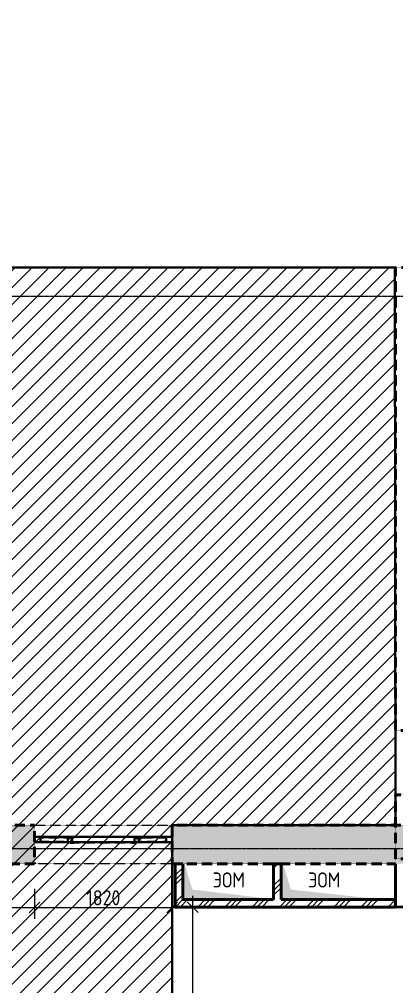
# Model space of a CAD drawing. Header units: millimetres. Extents: x -11886 to 379896, y -8130 to 47743.
# Drawn here: x 356527 to 361496, y 11595 to 24363 of the extents above; entities that cross this region are included whole.
import ezdxf

# ---------------------------------------------------------------- set-up
doc = ezdxf.new("R2010")
doc.units = ezdxf.units.MM
for name, pattern in [('ADSK_Линия сетки', [25, 20, -2.5, 0, -2.5]), ('ADSK_Сверху', [4.5, 3, -1.5]), ('ADSK_Снесено', [4.5, 3, -1.5])]:
    doc.linetypes.add(name, pattern=pattern)
for name, color, linetype, lineweight, true_color in [('_ Окна', 5, 'Continuous', 30, 0x0000ff), ('Витраж', 5, 'Continuous', 18, 0x0000ff), ('Окна', 5, 'Continuous', 18, 0x0000ff), ('Панели витража', 5, 'Continuous', 18, 0x0000ff), ('Стены внутренние', 5, 'Continuous', 18, 0x0000ff), ('Стены наружные', 1, 'ADSK_Снесено', 18, 0xff0000)]:
    doc.layers.add(name, color=color, linetype=linetype, lineweight=lineweight, true_color=true_color)
for name, color, linetype, lineweight in [('Аннотация', 7, 'Continuous', 9), ('Оси', 7, 'Continuous', 9), ('Размеры', 7, 'Continuous', 9), ('Узлы', 7, 'Continuous', 18)]:
    doc.layers.add(name, color=color, linetype=linetype, lineweight=lineweight)
doc.styles.add('GOST Common_1', font='GOST_Common.ttf', dxfattribs={"width": 0.9, "height": 200})
doc.dimstyles.new('ADSK_Основной_2_мм_Округление_до_1_мм', dxfattribs={"dimscale": 304.8, "dimtxt": 201.142999, "dimasz": 0.463911, "dimexe": 0.492126, "dimexo": 0.492126, "dimgap": 0.098425, "dimtad": 1, "dimdec": 0, "dimdsep": 46, "dimtxsty": 'GOST Common_1', "dimblk1": 'OBLIQUE', "dimblk2": 'OBLIQUE', "dimsah": 1, "dimcen": 0.09, "dimdle": 0.492126, "dimazin": 2, "dimtfac": 1, "dimtdec": 4, "dimtix": 1, "dimtmove": 0, "dimatfit": 3, "dimfxl": 1, "dimtvp": 1, "dimtolj": 1, "dimtzin": 0, "dimlwd": 20, "dimlwe": 20, "dimarcsym": 2})
pattern_1 = [(45, (322754.53, 150), (-179.6051, 179.6051), []), (45, (322818.03, 150), (0, 359.2102), []), (45, (322691.03, 150), (0, 359.2102), [])]

# ---------------------------------------------------------------- blocks, each defined once
blk = doc.blocks.new('Системная панель - _AR_Стекло_40мм_привязка по центру-1463982-04 План 4-го этажа')
at = {"layer": 'Панели витража', "color": 161, "linetype": 'ADSK_Сверху', "true_color": 0xaaaaff}
for p, q in [((180, 20), (-180, 20)), ((-180, -20), (-180, 20)), ((180, 20), (180, -20)), ((-180, -20), (180, -20))]:
    blk.add_line(p, q, dxfattribs=at)
blk = doc.blocks.new('Прямоугольный импост - 70х20_60мм-1225109-04 План 4-го этажа')
at = {"layer": 'Витраж', "color": 161, "linetype": 'ADSK_Сверху', "true_color": 0xaaaaff}
for p, q in [((39704, 2327), (39704, 2257)), ((39784, 2327), (39704, 2327)), ((40174, 2327), (40144, 2327)), ((39784, 2257), (39704, 2257)), ((40174, 2257), (40144, 2257))]:
    blk.add_line(p, q, dxfattribs=at)
blk = doc.blocks.new('Прямоугольный импост - 70х20_60мм-1236811-04 План 4-го этажа')
at = {"layer": 'Витраж', "color": 161, "linetype": 'ADSK_Сверху', "true_color": 0xaaaaff}
for p, q in [((-80, 35), (0, 35)), ((0, 35), (0, -35)), ((0, -35), (-80, -35))]:
    blk.add_line(p, q, dxfattribs=at)
blk = doc.blocks.new('Прямоугольный импост - 70х20_60мм-1236812-04 План 4-го этажа')
at = {"layer": 'Витраж', "color": 161, "linetype": 'ADSK_Сверху', "true_color": 0xaaaaff}
for p, q in [((0, 35), (-80, 35)), ((0, -35), (0, 35)), ((-80, -35), (0, -35))]:
    blk.add_line(p, q, dxfattribs=at)
blk = doc.blocks.new('Прямоугольный импост - 70х20_60мм-1225111-04 План 4-го этажа')
at = {"layer": 'Витраж', "color": 161, "linetype": 'ADSK_Сверху', "true_color": 0xaaaaff}
for p, q in [((40204, 2327), (40174, 2327)), ((41054, 2327), (41024, 2327)), ((40204, 2257), (40174, 2257)), ((41054, 2257), (41024, 2257))]:
    blk.add_line(p, q, dxfattribs=at)
blk = doc.blocks.new('Витраж-тент со смещением вовне - 60мм 30 сдвиг-1466982-04 План 4-го этажа')
at = {"layer": '_ Окна', "color": 161, "linetype": 'ADSK_Сверху', "true_color": 0xaaaaff}
for p, q in [((-440, 25), (-440, -45)), ((-440, 25), (-410, 25)), ((-440, -45), (-440, 25)), ((440, 25), (410, 25)), ((440, -45), (440, 25)), ((440, -45), (440, 25)), ((-380, -45), (-440, -45)), ((-380, -35), (-380, -45)), ((380, -35), (380, -45)), ((380, -45), (440, -45))]:
    blk.add_line(p, q, dxfattribs=at)
at = {"layer": 'Окна', "color": 161, "linetype": 'ADSK_Сверху', "true_color": 0xaaaaff}
blk.add_line((-380, -45), (380, -45), dxfattribs=at)
blk = doc.blocks.new('Прямоугольный импост - 70х20_60мм-1225113-04 План 4-го этажа')
at = {"layer": 'Витраж', "color": 161, "linetype": 'ADSK_Сверху', "true_color": 0xaaaaff}
for p, q in [((41084, 2327), (41054, 2327)), ((41524, 2327), (41444, 2327)), ((41524, 2257), (41524, 2327)), ((41084, 2257), (41054, 2257)), ((41524, 2257), (41444, 2257))]:
    blk.add_line(p, q, dxfattribs=at)
blk = doc.blocks.new('Прямоугольный импост - 70х60мм-1236807-04 План 4-го этажа')
at = {"layer": 'Витраж', "color": 161, "linetype": 'ADSK_Сверху', "true_color": 0xaaaaff}
for p, q in [((-30, 35), (30, 35)), ((30, -35), (-30, -35))]:
    blk.add_line(p, q, dxfattribs=at)
blk = doc.blocks.new('Прямоугольный импост - 70х60мм-1225009-04 План 4-го этажа')
at = {"layer": 'Витраж', "color": 161, "linetype": 'ADSK_Сверху', "true_color": 0xaaaaff}
for p, q in [((39784, 2327), (39784, 2312)), ((40144, 2327), (39784, 2327)), ((40144, 2312), (40144, 2327)), ((39784, 2272), (39784, 2257)), ((40144, 2257), (39784, 2257)), ((40144, 2257), (40144, 2272))]:
    blk.add_line(p, q, dxfattribs=at)
blk = doc.blocks.new('Прямоугольный импост - 70х60мм-1242018-04 План 4-го этажа')
at = {"layer": 'Витраж', "color": 161, "linetype": 'ADSK_Сверху', "true_color": 0xaaaaff}
for p, q in [((40204, 2327), (40204, 2257)), ((41024, 2327), (40204, 2327)), ((41024, 2257), (41024, 2327)), ((41024, 2257), (40204, 2257))]:
    blk.add_line(p, q, dxfattribs=at)
blk = doc.blocks.new('Прямоугольный импост - 70х20_60мм-1236776-04 План 4-го этажа')
at = {"layer": 'Витраж', "lineweight": 30}
for p, q in [((-80, 35), (0, 35)), ((-80, -35), (-80, 35)), ((0, 35), (0, -35)), ((0, -35), (-80, -35))]:
    blk.add_line(p, q, dxfattribs=at)
blk = doc.blocks.new('Прямоугольный импост - 70х20_60мм-1236778-04 План 4-го этажа')
at = {"layer": 'Витраж', "lineweight": 30}
for p, q in [((0, 35), (-80, 35)), ((-80, 35), (-80, -35)), ((0, -35), (0, 35)), ((-80, -35), (0, -35))]:
    blk.add_line(p, q, dxfattribs=at)
blk = doc.blocks.new('Прямоугольный импост - 70х60мм-1236773-04 План 4-го этажа')
at = {"layer": 'Витраж', "lineweight": 30}
for p, q in [((-30, 35), (30, 35)), ((-30, -35), (-30, 35)), ((30, 35), (30, -35)), ((30, -35), (-30, -35))]:
    blk.add_line(p, q, dxfattribs=at)
blk = doc.blocks.new('Прямоугольный импост - 70х60мм-V9-04 План 4-го этажа')
at = {"layer": 'Витраж', "lineweight": 30}
for p, q in [((41084, 2327), (41084, 2257)), ((41444, 2327), (41084, 2327)), ((41444, 2257), (41444, 2327)), ((41084, 2257), (41444, 2257))]:
    blk.add_line(p, q, dxfattribs=at)
blk = doc.blocks.new('Прямоугольный импост - 70х60мм-V10-04 План 4-го этажа')
at = {"layer": 'Витраж', "lineweight": 30}
for p, q in [((40204, 2327), (40204, 2257)), ((41024, 2327), (40204, 2327)), ((41024, 2257), (41024, 2327)), ((40204, 2257), (41024, 2257))]:
    blk.add_line(p, q, dxfattribs=at)
blk = doc.blocks.new('_Oblique')
at = {"color": 0, "linetype": 'ByBlock', "lineweight": -2}
blk.add_line((-0.5, -0.5), (0.5, 0.5), dxfattribs=at)
blk = doc.blocks.new('*D2977')
at = {"layer": 'Defpoints', "color": 0, "transparency": 16777216}
for p in [(355721, 13045), (356726, 13025), (356726, 12626)]:
    blk.add_point(p, dxfattribs=at)
at = {"layer": 'Размеры', "color": 0, "lineweight": 20, "transparency": 16777216}
for p, q in [((355721, 12895), (355721, 12476)), ((356726, 12875), (356726, 12476)), ((355571, 12626), (356876, 12626))]:
    blk.add_line(p, q, dxfattribs=at)
at = {"layer": 'Размеры', "color": 0, "lineweight": 20, "transparency": 16777216, "xscale": 141.4, "yscale": 141.4, "zscale": 141.4, "rotation": 180}
blk.add_blockref('_Oblique', (355721, 12626), dxfattribs=at)
at = {"layer": 'Размеры', "color": 0, "lineweight": 20, "transparency": 16777216, "xscale": 141.4, "yscale": 141.4, "zscale": 141.4}
blk.add_blockref('_Oblique', (356726, 12626), dxfattribs=at)
at = {"layer": 'Размеры', "color": 0, "lineweight": 20, "transparency": 16777216, "insert": (356224, 12756), "char_height": 200, "width": 560.47, "attachment_point": 5, "style": 'GOST Common_1'}
blk.add_mtext('\\A1;1005', dxfattribs=at)
blk = doc.blocks.new('*D2978')
at = {"layer": 'Defpoints', "color": 0, "transparency": 16777216}
for p in [(356726, 13025), (358546, 13025), (358546, 12626)]:
    blk.add_point(p, dxfattribs=at)
at = {"layer": 'Размеры', "color": 0, "lineweight": 20, "transparency": 16777216}
for p, q in [((356726, 12875), (356726, 12476)), ((358546, 12875), (358546, 12476)), ((356576, 12626), (358696, 12626))]:
    blk.add_line(p, q, dxfattribs=at)
at = {"layer": 'Размеры', "color": 0, "lineweight": 20, "transparency": 16777216, "xscale": 141.4, "yscale": 141.4, "zscale": 141.4, "rotation": 180}
blk.add_blockref('_Oblique', (356726, 12626), dxfattribs=at)
at = {"layer": 'Размеры', "color": 0, "lineweight": 20, "transparency": 16777216, "xscale": 141.4, "yscale": 141.4, "zscale": 141.4}
blk.add_blockref('_Oblique', (358546, 12626), dxfattribs=at)
at = {"layer": 'Размеры', "color": 0, "lineweight": 20, "transparency": 16777216, "insert": (357636, 12756), "char_height": 200, "width": 560.47, "attachment_point": 5, "style": 'GOST Common_1'}
blk.add_mtext('\\A1;1820', dxfattribs=at)
blk = doc.blocks.new('*D2990')
at = {"layer": 'Defpoints', "color": 0, "transparency": 16777216}
for p in [(358716, 12634), (358816, 12634), (358924, 9177)]:
    blk.add_point(p, dxfattribs=at)
at = {"layer": 'Размеры', "color": 0, "lineweight": 20, "transparency": 16777216}
for p, q in [((358816, 9027), (358816, 12784)), ((358866, 12634), (358966, 12634)), ((358774, 9177), (358666, 9177))]:
    blk.add_line(p, q, dxfattribs=at)
at = {"layer": 'Размеры', "color": 0, "lineweight": 20, "transparency": 16777216, "xscale": 141.4, "yscale": 141.4, "zscale": 141.4}
for p, rotation in [((358816, 12634), 90), ((358816, 9177), 270)]:
    blk.add_blockref('_Oblique', p, dxfattribs=dict(at, rotation=rotation))
at = {"layer": 'Размеры', "color": 0, "lineweight": 20, "transparency": 16777216, "insert": (358686, 10906), "char_height": 200, "width": 625.93, "attachment_point": 5, "rotation": 90, "style": 'GOST Common_1'}
blk.add_mtext('\\A1;3457', dxfattribs=at)

msp = doc.modelspace()

# ---------------------------------------------------------------- hatches: boundary and pattern name
at = {"lineweight": 13, "true_color": 0x636466, "transparency": 33554559}
h = msp.add_hatch(dxfattribs=at)
h.set_pattern_fill('ANSI31', color=251, scale=50)
h.set_pattern_definition([(45, (322754.53, 85026.59), (-112.2532, 112.2532), [])])
h.paths.add_polyline_path([(354071.55, 43675.13), (341210.37, 43675.13), (341210.37, 21068.63), (334059.77, 21068.63), (334055.85, 13720.18), (337042.11, 13716.63), (337042.11, 13206.63), (335179.7, 13206.63), (335179.7, 11328.12), (358547.3, 11328.12), (358547.3, 13716.63), (361496.44, 13716.63), (361484.24, 21084.06), (354071.55, 21084.06)])
at = {"layer": 'Стены внутренние', "lineweight": 9}
h = msp.add_hatch(dxfattribs=at)
h.set_pattern_fill('FP_1', color=256, style=0, pattern_type=2)
h.set_pattern_definition(pattern_1)
h.paths.add_polyline_path([(358584.11, 12733.91), (358684.11, 12733.91), (358684.11, 13206.63), (358584.11, 13206.63), (358584.11, 12735.24)])
h = msp.add_hatch(dxfattribs=at)
h.set_pattern_fill('FP_1', color=256, style=0, pattern_type=2)
h.set_pattern_definition(pattern_1)
h.paths.add_polyline_path([(359984.11, 12733.91), (359984.11, 13206.63), (359884.11, 13206.63), (359884.11, 12733.91), (359885.94, 12733.91)])
h = msp.add_hatch(dxfattribs=at)
h.set_pattern_fill('FP_1', color=256, style=0, pattern_type=2)
h.set_pattern_definition(pattern_1)
h.paths.add_polyline_path([(360121.35, 12633.91), (361496.44, 12633.91), (361496.44, 12733.91), (358584.11, 12732.86), (358584.11, 12633.91), (360024.04, 12633.91)])
at = {"layer": 'Стены наружные', "true_color": 0xc0c0c0}
h = msp.add_hatch(color=9, dxfattribs=at)
h.paths.add_polyline_path([(359233.11, 13206.63), (362006.44, 13206.63), (362006.44, 13716.63), (358546.28, 13716.63), (358546.28, 13206.63), (358680.01, 13206.63)])
h.paths.add_polyline_path([(356726.28, 13206.63), (356726.28, 13716.63), (355721.33, 13716.63), (355721.33, 13206.63)])
h.paths.add_polyline_path([(353901.33, 13206.63), (353901.33, 13716.63), (352934.34, 13716.63), (352934.34, 13206.63), (353757.23, 13206.63)])
h.paths.add_polyline_path([(350132.4, 13206.63), (351114.34, 13206.63), (351114.34, 13716.63), (350132.4, 13716.63), (350132.4, 13238.49)])
h.paths.add_polyline_path([(347306.9, 13206.63), (348312.4, 13206.63), (348312.4, 13716.63), (347306.9, 13716.63), (347306.9, 13300.08)])
h.paths.add_polyline_path([(344513.2, 13206.63), (345486.9, 13206.63), (345486.9, 13716.63), (344513.2, 13716.63), (344513.2, 13287.51)])
h.paths.add_polyline_path([(341698.91, 13206.63), (342693.2, 13206.63), (342693.2, 13716.63), (341698.91, 13716.63), (341698.91, 13274.85)])
h.paths.add_polyline_path([(339878.91, 13206.63), (339878.91, 13716.63), (338887.86, 13716.63), (338887.86, 13206.63), (339034.34, 13206.63)])
h.paths.add_polyline_path([(335079.7, 13206.63), (337067.86, 13206.63), (337067.86, 13716.63), (333611.85, 13716.63), (333611.85, 13206.63), (334528.98, 13206.63)])
at = {"layer": 'Узлы', "true_color": 0x808080}
for points in [[(359884.11, 12736.63), (358812.31, 12864.83), (358708.42, 13206.63), (358684.11, 13206.63), (358684.11, 12736.63), (359308.45, 12736.63)], [(359985.41, 12736.63), (361284.11, 12736.63), (360112.31, 12864.83), (360008.42, 13206.63), (359984.11, 13206.63), (359984.11, 12736.63)]]:
    msp.add_hatch(color=8, dxfattribs=at).paths.add_polyline_path(points)

# ---------------------------------------------------------------- linework, layer by layer
at = {"color": 251, "lineweight": 30, "true_color": 0x636466}
msp.add_lwpolyline([(334059.77, 21068.63), (334055.85, 13720.18), (337042.11, 13716.63), (337042.11, 13206.63), (335179.7, 13206.63), (335179.7, 11328.12), (358547.3, 11328.12), (358547.3, 13716.63), (361496.44, 13716.63), (361484.24, 21084.06), (354071.55, 21084.06), (354071.55, 43675.13), (341210.37, 43675.13), (341210.37, 21068.63), (334059.77, 21068.63)], dxfattribs=at)
at = {"layer": 'Оси', "linetype": 'ADSK_Линия сетки'}
for p, q in [((311668.31, 20706.79), (379896.25, 20706.79)), ((311668.31, 13406.79), (379896.25, 13406.79))]:
    msp.add_line(p, q, dxfattribs=at)
at = {"layer": 'Стены внутренние', "color": 18, "lineweight": 40, "true_color": 0x000000}
for p, q in [((358584.11, 13206.63), (358584.11, 12633.91)), ((358684.11, 13206.63), (358584.11, 13206.63)), ((358684.11, 12733.91), (358684.11, 13206.63)), ((359884.11, 13206.63), (359884.11, 12733.91)), ((359984.11, 13206.63), (359884.11, 13206.63)), ((359984.11, 12733.91), (359984.11, 13206.63)), ((361496.44, 13206.63), (361496.44, 12633.91)), ((359884.11, 12733.91), (358684.11, 12733.91)), ((361496.44, 12733.91), (359984.11, 12733.91)), ((361496.44, 12633.91), (362320.97, 12641.81)), ((358584.11, 12633.91), (361496.44, 12633.91))]:
    msp.add_line(p, q, dxfattribs=at)
at = {"layer": 'Стены наружные', "color": 18, "lineweight": 40, "true_color": 0x000000}
for p, q in [((362615.32, 21084.06), (361496.44, 21084.06)), ((361496.44, 21084.06), (361496.44, 14964.62)), ((361496.44, 14964.62), (362006.44, 14964.62)), ((362006.44, 14114.62), (361496.44, 14114.62)), ((361496.44, 14114.62), (361496.44, 13269.15)), ((356726.28, 13716.63), (355721.33, 13716.63)), ((356726.28, 13206.63), (356726.28, 13716.63)), ((362006.44, 13716.63), (358546.28, 13716.63)), ((358546.28, 13716.63), (358546.28, 13206.63)), ((355721.33, 13206.63), (356726.28, 13206.63)), ((358546.28, 13206.63), (358584.11, 13206.63)), ((358684.11, 13206.63), (359884.11, 13206.63)), ((359984.11, 13206.63), (361496.44, 13206.63)), ((361496.44, 13269.15), (362006.44, 13269.15))]:
    msp.add_line(p, q, dxfattribs=at)
at = {"layer": 'Стены наружные', "color": 18, "true_color": 0x000000}
for p, q in [((361496.44, 14114.62), (361496.44, 14964.62)), ((356726.28, 13716.63), (358546.28, 13716.63)), ((358546.28, 13206.63), (356726.28, 13206.63))]:
    msp.add_line(p, q, dxfattribs=at)

# ---------------------------------------------------------------- block references
at = {"layer": '_ Окна', "color": 161, "linetype": 'ADSK_Сверху', "true_color": 0xaaaaff}
msp.add_blockref('Витраж-тент со смещением вовне - 60мм 30 сдвиг-1466982-04 План 4-го этажа', (357636.28, 13525.45), dxfattribs=at)
at = {"layer": 'Витраж', "color": 161, "linetype": 'ADSK_Сверху', "true_color": 0xaaaaff, "rotation": 180}
for name, p in [('Прямоугольный импост - 70х20_60мм-1236812-04 План 4-го этажа', (356726.28, 13525.45)), ('Прямоугольный импост - 70х20_60мм-1225113-04 План 4-го этажа', (398250.73, 15817.6)), ('Прямоугольный импост - 70х60мм-1225009-04 План 4-го этажа', (396950.73, 15817.6)), ('Прямоугольный импост - 70х20_60мм-1225111-04 План 4-го этажа', (398250.73, 15817.6)), ('Прямоугольный импост - 70х60мм-1242018-04 План 4-го этажа', (398250.73, 15817.6)), ('Прямоугольный импост - 70х20_60мм-1225109-04 План 4-го этажа', (398250.73, 15817.6)), ('Прямоугольный импост - 70х60мм-1225009-04 План 4-го этажа', (398250.73, 15817.6))]:
    msp.add_blockref(name, p, dxfattribs=at)
at = {"layer": 'Витраж', "rotation": 180}
for name, p in [('Прямоугольный импост - 70х20_60мм-1236778-04 План 4-го этажа', (356726.28, 13525.45)), ('Прямоугольный импост - 70х60мм-V9-04 План 4-го этажа', (398250.73, 15817.6)), ('Прямоугольный импост - 70х60мм-V10-04 План 4-го этажа', (398250.73, 15817.6)), ('Прямоугольный импост - 70х60мм-V9-04 План 4-го этажа', (399550.73, 15817.6))]:
    msp.add_blockref(name, p, dxfattribs=at)
at = {"layer": 'Витраж', "color": 161, "linetype": 'ADSK_Сверху', "true_color": 0xaaaaff, "extrusion": (0, 0, -1), "rotation": 180}
for name, p in [('Прямоугольный импост - 70х60мм-1236807-04 План 4-го этажа', (-357196.28, 13525.45)), ('Прямоугольный импост - 70х60мм-1236807-04 План 4-го этажа', (-358076.28, 13525.45)), ('Прямоугольный импост - 70х20_60мм-1236811-04 План 4-го этажа', (-358546.28, 13525.45))]:
    msp.add_blockref(name, p, dxfattribs=at)
at = {"layer": 'Витраж', "extrusion": (0, 0, -1), "rotation": 180}
for name, p in [('Прямоугольный импост - 70х60мм-1236773-04 План 4-го этажа', (-357196.28, 13525.45)), ('Прямоугольный импост - 70х60мм-1236773-04 План 4-го этажа', (-358076.28, 13525.45)), ('Прямоугольный импост - 70х20_60мм-1236776-04 План 4-го этажа', (-358546.28, 13525.45))]:
    msp.add_blockref(name, p, dxfattribs=at)
at = {"layer": 'Панели витража', "color": 161, "linetype": 'ADSK_Сверху', "true_color": 0xaaaaff}
for p in [(356986.28, 13525.45), (358286.28, 13525.45)]:
    msp.add_blockref('Системная панель - _AR_Стекло_40мм_привязка по центру-1463982-04 План 4-го этажа', p, dxfattribs=at)

# ---------------------------------------------------------------- texts
at = {"layer": 'Аннотация', "char_height": 200, "width": 555.5694, "attachment_point": 1, "style": 'GOST Common_1'}
for insert in [(359080.46, 13091.87), (360340.46, 13091.87)]:
    msp.add_mtext('ЭОМ', dxfattribs=dict(at, insert=insert))

# ---------------------------------------------------------------- dimensions: what is measured, and where the dimension line sits
at = {"layer": 'Размеры', "lineweight": 20}
for base, p1, p2, override, picture, middle in [((356726.28, 12625.64), (355721.33, 13045.15), (356726.28, 13025.45), {"dimpost": '<>', "dimfxl": 1005.141841}, '*D2977', (356223.8, 12755.64)), ((358546.28, 12625.64), (356726.28, 13025.45), (358546.28, 13025.45), {"dimpost": '<>', "dimfxl": 1820}, '*D2978', (357636.28, 12755.64))]:
    dim = msp.add_linear_dim(base=base, p1=p1, p2=p2, dimstyle='ADSK_Основной_2_мм_Округление_до_1_мм', override=override, dxfattribs=at)
    dim.commit()
    dim.dimension.update_dxf_attribs({"geometry": picture, "text_midpoint": middle})
dim = msp.add_linear_dim(base=(358816.4, 12633.91), p1=(358924.16, 9177.16), p2=(358716.42, 12633.91), angle=90, dimstyle='ADSK_Основной_2_мм_Округление_до_1_мм', override={"dimpost": '<>', "dimfxl": 3462.989651}, dxfattribs=at)
dim.commit()
dim.dimension.update_dxf_attribs({"geometry": '*D2990', "text_midpoint": (358686.4, 10905.53)})

doc.saveas('drawing.dxf')
